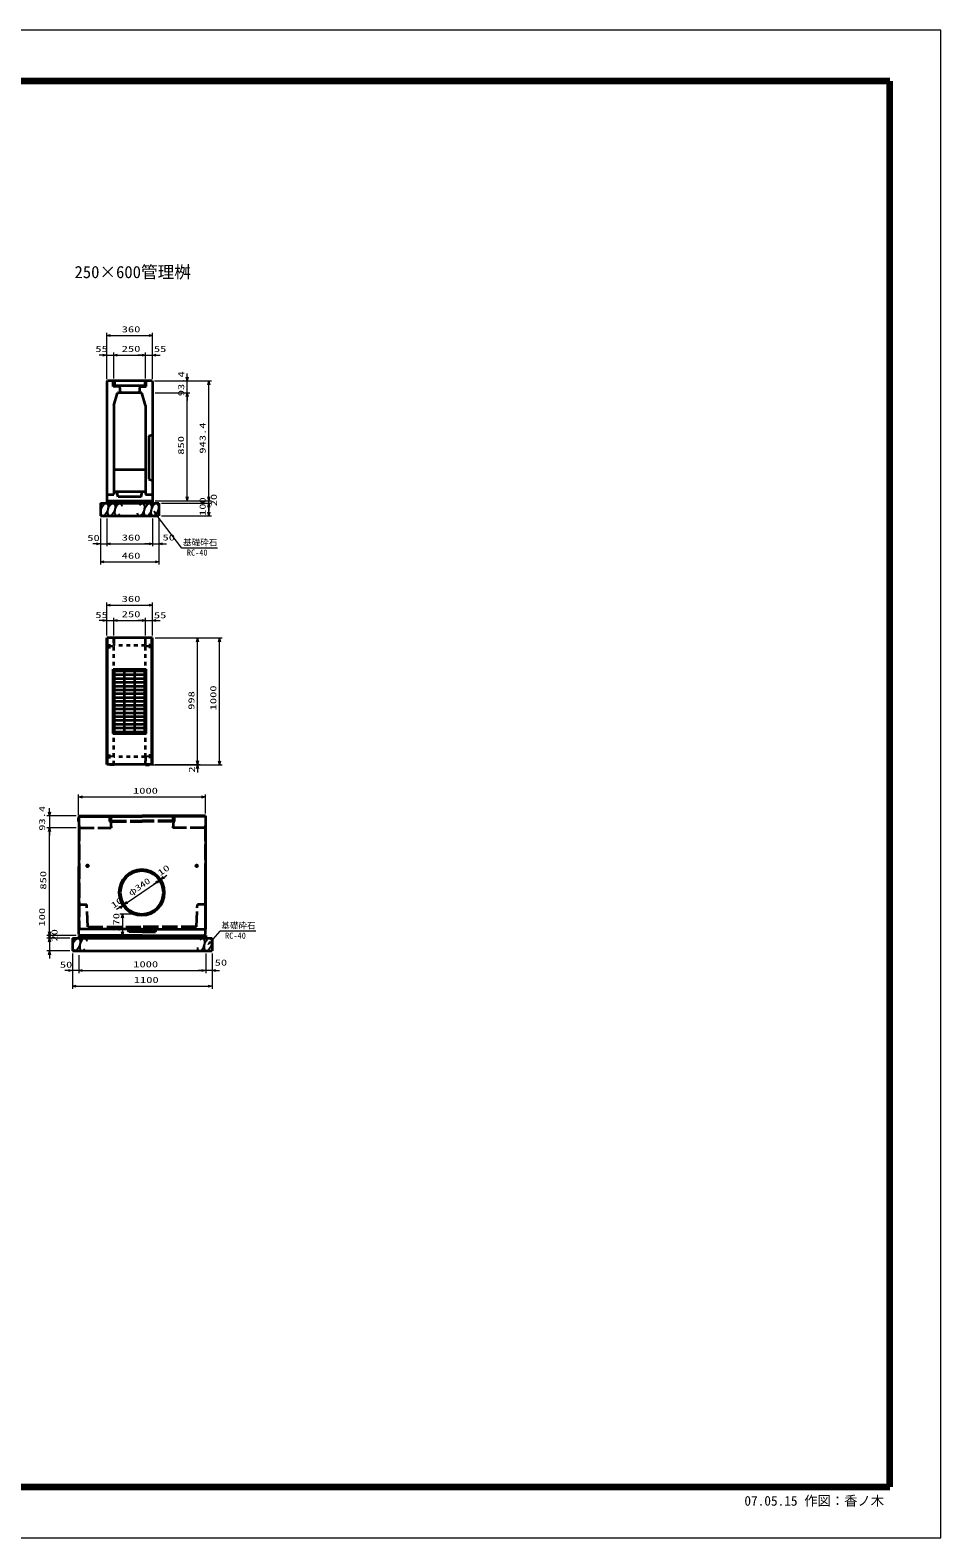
# Model space of a CAD drawing. Units: millimetres on the paper. Extents: x 0 to 841, y 0 to 594.
# Drawn here: x 482 to 841, y 0 to 594 of the extents above; entities that cross this region are included whole.
import ezdxf
from ezdxf.enums import TextEntityAlignment as Align

# ---------------------------------------------------------------- set-up
doc = ezdxf.new("R2010")
doc.units = ezdxf.units.MM
for name, pattern in [('DASHED', [7.5, 6, -1.5]), ('USER2', [18.5, 12, -1.5, 3.5, -1.5]), ('USER3', [3, 1.5, -1.5])]:
    doc.linetypes.add(name, pattern=pattern)
for name, color, linetype, lineweight in [('D-BMK（構造物基準線）', 2, 'USER2', 18), ('D-STR-DIM（寸法）', 7, 'Continuous', 13), ('D-STR-HTXT(基礎砕石-旗)', 7, 'Continuous', 13), ('D-STR-STRF(グリ)', 7, 'Continuous', 25), ('D-STR（構造物）', 1, 'Continuous', 35), ('D-TTL-LINE（区切線）', 7, 'Continuous', 18), ('D-TTL（外枠）', 2, 'Continuous', 140)]:
    doc.layers.add(name, color=color, linetype=linetype, lineweight=lineweight)
doc.layers.add('D-STR-DIM（寸法）2', color=7, linetype='Continuous')
doc.layers.add('D-STR-TXT(文字)', color=7, linetype='Continuous')
doc.styles.add('ＭＳ ゴシック', font='')
doc.styles.get('ＭＳ ゴシック').set_extended_font_data('MS Gothic')

# ---------------------------------------------------------------- blocks, each defined once
blk = doc.blocks.new('_Open30')
at = {"color": 7, "linetype": 'Continuous', "lineweight": 13}
for p, q in [((-1, 0.2679), (0, 0)), ((0, 0), (-1, -0.2679)), ((0, 0), (-1, 0))]:
    blk.add_line(p, q, dxfattribs=at)

msp = doc.modelspace()

# ---------------------------------------------------------------- linework, layer by layer
at = {"layer": 'D-BMK（構造物基準線）'}
for p, q in [((511.861, 351.3), (514.711, 351.3)), ((530.785, 351.3), (527.936, 351.3)), ((511.861, 307.9), (514.711, 307.9)), ((530.785, 307.9), (527.936, 307.9))]:
    msp.add_line(p, q, dxfattribs=at)
at = {"layer": 'D-STR-DIM（寸法）'}
for p, q in [((512.323, 466.481), (512.323, 474.689)), ((513.823, 473.689), (528.823, 473.689)), ((530.323, 466.999), (530.323, 474.689)), ((510.823, 465.999), (509.323, 465.999)), ((512.323, 456.535), (512.323, 466.999)), ((512.323, 465.999), (515.073, 465.999)), ((515.073, 456.73), (515.073, 466.999)), ((515.073, 456.73), (515.073, 466.999)), ((516.573, 465.999), (518.073, 465.999)), ((516.573, 465.999), (526.073, 465.999)), ((526.073, 465.999), (524.573, 465.999)), ((527.573, 456.73), (527.573, 466.999)), ((527.573, 456.73), (527.573, 466.999)), ((527.573, 465.999), (530.323, 465.999)), ((530.323, 456.535), (530.323, 466.999)), ((531.823, 465.999), (533.323, 465.999)), ((544.028, 457.281), (544.028, 458.781)), ((531.073, 455.781), (553.526, 455.781)), ((531.073, 455.781), (545.028, 455.781)), ((544.028, 451.111), (544.028, 455.781)), ((552.526, 410.111), (552.526, 454.281)), ((531.323, 451.111), (545.028, 451.111)), ((531.323, 451.111), (545.028, 451.111)), ((544.028, 410.111), (544.028, 449.611)), ((544.028, 449.611), (544.028, 448.111)), ((552.526, 410.111), (552.526, 411.611)), ((531.323, 408.611), (553.526, 408.611)), ((531.323, 408.611), (545.028, 408.611)), ((531.323, 408.611), (553.526, 408.611)), ((533.823, 407.611), (553.526, 407.611)), ((533.823, 407.611), (553.526, 407.611)), ((552.526, 407.611), (552.526, 408.611)), ((552.526, 404.111), (552.526, 406.111)), ((552.526, 406.111), (552.526, 404.611)), ((509.823, 401.611), (509.823, 390.643)), ((509.823, 400.611), (509.823, 383.486)), ((512.323, 401.611), (512.323, 390.643)), ((512.323, 400.611), (512.323, 390.643)), ((530.323, 401.611), (530.323, 390.643)), ((530.323, 400.611), (530.323, 390.643)), ((532.823, 401.611), (532.823, 390.643)), ((532.823, 400.611), (532.823, 383.486)), ((533.823, 402.611), (553.526, 402.611)), ((508.323, 391.643), (506.823, 391.643)), ((509.823, 391.643), (512.323, 391.643)), ((513.823, 391.643), (515.323, 391.643)), ((513.823, 391.643), (528.823, 391.643)), ((528.823, 391.643), (527.323, 391.643)), ((530.323, 391.643), (532.823, 391.643)), ((534.323, 391.643), (535.823, 391.643)), ((511.323, 384.486), (531.323, 384.486)), ((512.323, 362.447), (512.323, 368.497)), ((530.323, 362.477), (530.323, 368.497)), ((512.323, 355.55), (512.323, 362.447)), ((513.823, 367.497), (528.823, 367.497)), ((515.073, 355.602), (515.073, 362.447)), ((515.073, 355.55), (515.073, 362.447)), ((527.573, 355.55), (527.573, 362.447)), ((527.573, 355.587), (527.573, 362.447)), ((530.323, 355.52), (530.323, 362.447)), ((510.823, 361.447), (509.323, 361.447)), ((512.323, 361.447), (515.073, 361.447)), ((516.573, 361.447), (518.073, 361.447)), ((516.573, 361.447), (526.073, 361.447)), ((526.073, 361.447), (524.573, 361.447)), ((527.573, 361.447), (530.323, 361.447)), ((531.823, 361.447), (533.323, 361.447)), ((531.323, 354.55), (549.112, 354.55)), ((548.112, 306.15), (548.112, 353.05)), ((549.112, 354.55), (557.752, 354.55)), ((556.752, 306.05), (556.752, 353.05)), ((530.073, 304.55), (549.112, 304.55)), ((531.323, 304.65), (549.112, 304.65)), ((531.323, 304.65), (549.112, 304.65)), ((546.675, 304.55), (557.752, 304.55)), ((548.112, 306.15), (548.112, 307.65)), ((548.112, 304.65), (548.112, 304.55)), ((548.112, 303.05), (548.112, 301.55)), ((501.188, 284.665), (501.188, 292.885)), ((502.688, 291.885), (549.688, 291.885)), ((551.188, 285.427), (551.188, 292.885)), ((489.706, 285.927), (489.706, 287.427)), ((500.288, 284.427), (488.706, 284.427)), ((500.288, 279.757), (488.706, 279.757)), ((500.288, 279.757), (488.706, 279.757)), ((489.706, 284.427), (489.706, 279.757)), ((489.706, 278.257), (489.706, 276.757)), ((489.706, 238.757), (489.706, 278.257)), ((520.337, 250.31), (531.898, 258.206)), ((531.898, 258.206), (530.659, 257.36)), ((533.137, 259.052), (533.55, 259.333)), ((534.788, 260.179), (536.027, 261.025)), ((520.337, 250.31), (521.575, 251.156)), ((517.446, 248.337), (516.208, 247.491)), ((525.117, 245.758), (517.519, 245.758)), ((518.519, 244.258), (518.519, 238.757)), ((519.098, 249.465), (518.685, 249.183)), ((489.706, 238.757), (489.706, 240.257)), ((489.706, 237.757), (489.706, 239.257)), ((497.788, 237.257), (488.706, 237.257)), ((500.288, 237.257), (488.706, 237.257)), ((497.788, 236.257), (488.706, 236.257)), ((497.788, 236.257), (488.706, 236.257)), ((489.706, 237.257), (489.706, 236.257)), ((489.706, 236.257), (489.706, 231.257)), ((489.706, 234.757), (489.706, 233.257)), ((525.238, 237.257), (517.519, 237.257)), ((497.788, 231.257), (488.706, 231.257)), ((489.706, 229.757), (489.706, 228.257)), ((498.788, 230.257), (498.788, 222.524)), ((498.788, 230.257), (498.788, 216.337)), ((501.288, 229.509), (501.288, 222.524)), ((501.288, 228.509), (501.288, 222.524)), ((501.288, 228.509), (501.288, 222.524)), ((551.288, 230.257), (551.288, 222.524)), ((551.288, 230.257), (551.288, 222.524)), ((553.788, 230.257), (553.788, 222.524)), ((553.788, 230.257), (553.788, 216.337)), ((497.288, 223.524), (495.788, 223.524)), ((501.288, 223.524), (498.788, 223.524)), ((501.288, 223.524), (498.788, 223.524)), ((502.788, 223.524), (504.288, 223.524)), ((502.788, 223.524), (504.288, 223.524)), ((502.788, 223.524), (549.788, 223.524)), ((549.788, 223.524), (548.288, 223.524)), ((553.788, 223.524), (551.288, 223.524)), ((555.288, 223.524), (556.788, 223.524)), ((500.288, 217.337), (552.288, 217.337))]:
    msp.add_line(p, q, dxfattribs=at)
at = {"layer": 'D-STR-HTXT(基礎砕石-旗)'}
for points in [[(555.945, 389.914), (541.841, 389.914), (531.837, 403.24)], [(571.016, 238.968), (556.912, 238.968), (553.215, 234.849)]]:
    msp.add_lwpolyline(points, dxfattribs=at)
at = {"layer": 'D-STR-STRF(グリ)'}
for centre, major_axis in [((511.418, 405.134), (0.79, 2.421)), ((514.139, 405.134), (0.79, 2.421)), ((528.527, 405.053), (-0.771, -2.427)), ((531.249, 405.075), (-0.771, -2.427)), ((500.364, 233.78), (0.79, 2.421)), ((552.213, 233.733), (-0.79, -2.421))]:
    msp.add_ellipse(centre, major_axis=major_axis, ratio=0.5139, dxfattribs=at)
for centre, major_axis, start_param, end_param in [((516.88, 405.134), (0.79, 2.421), 5.3575563, 10.3750652), ((525.787, 405.031), (-0.771, -2.427), 5.3575563, 10.3750652), ((503.104, 233.78), (0.79, 2.421), 5.3575563, 10.3750652), ((549.472, 233.733), (0.79, 2.421), 2.2159636, 7.2334726)]:
    msp.add_ellipse(centre, major_axis=major_axis, ratio=0.5139, start_param=start_param, end_param=end_param, dxfattribs=at)
at = {"layer": 'D-STR（構造物）'}
for p, q in [((512.323, 455.535), (512.574, 455.781)), ((512.323, 455.535), (512.323, 407.611)), ((530.073, 455.781), (512.574, 455.781)), ((514.823, 453.581), (514.823, 455.781)), ((517.323, 453.581), (514.823, 453.581)), ((515.123, 453.881), (515.123, 455.781)), ((517.323, 453.881), (515.123, 453.881)), ((515.323, 455.781), (515.323, 453.881)), ((527.323, 453.881), (515.323, 453.881)), ((517.323, 453.581), (517.323, 453.881)), ((517.373, 453.881), (517.573, 451.111)), ((525.273, 453.881), (525.073, 451.111)), ((525.323, 453.881), (527.523, 453.881)), ((525.323, 453.581), (525.323, 453.881)), ((525.323, 453.581), (527.823, 453.581)), ((527.323, 455.781), (527.323, 453.881)), ((527.523, 453.881), (527.523, 455.781)), ((527.823, 453.581), (527.823, 455.781)), ((530.073, 455.781), (530.323, 455.536)), ((530.323, 455.536), (530.323, 407.611)), ((515.073, 446.111), (516.573, 451.111)), ((515.073, 446.111), (515.073, 411.111)), ((526.073, 451.111), (516.573, 451.111)), ((527.573, 446.111), (526.073, 451.111)), ((527.573, 446.111), (527.573, 411.111)), ((528.823, 434.111), (530.323, 434.611)), ((528.823, 434.111), (528.823, 417.111)), ((515.123, 420.861), (527.523, 420.861)), ((515.123, 420.861), (515.123, 411.111)), ((527.523, 420.861), (527.523, 411.111)), ((528.823, 417.111), (530.323, 416.611)), ((512.323, 411.111), (515.123, 411.111)), ((527.523, 412.111), (515.123, 412.111)), ((516.823, 410.111), (516.323, 412.111)), ((525.823, 410.111), (516.823, 410.111)), ((525.823, 410.111), (526.323, 412.111)), ((527.523, 411.111), (530.323, 411.111)), ((509.823, 407.611), (532.823, 407.611)), ((509.823, 407.611), (509.823, 402.611)), ((512.323, 408.611), (530.323, 408.611)), ((532.823, 407.611), (532.823, 402.611)), ((509.823, 402.611), (532.823, 402.611)), ((512.323, 304.65), (512.323, 354.55)), ((530.323, 354.55), (512.323, 354.55)), ((512.573, 304.65), (512.573, 354.55)), ((515.123, 354.55), (515.123, 351.55)), ((530.073, 304.65), (530.073, 354.55)), ((530.323, 304.65), (530.323, 354.55)), ((514.823, 316.9), (514.823, 342.3)), ((514.823, 342.3), (527.823, 342.3)), ((515.323, 317.6), (515.323, 341.6)), ((515.323, 341.6), (527.323, 341.6)), ((515.323, 340.1), (527.323, 340.1)), ((515.323, 338.6), (527.323, 338.6)), ((519.323, 317.6), (519.323, 341.6)), ((523.323, 317.6), (523.323, 341.6)), ((527.323, 317.6), (527.323, 341.6)), ((527.823, 316.9), (527.823, 342.3)), ((515.323, 337.1), (527.323, 337.1)), ((515.323, 335.6), (527.323, 335.6)), ((515.323, 334.1), (527.323, 334.1)), ((515.323, 332.6), (527.323, 332.6)), ((515.323, 331.1), (527.323, 331.1)), ((515.323, 329.6), (527.323, 329.6)), ((515.323, 328.1), (527.323, 328.1)), ((515.323, 326.6), (527.323, 326.6)), ((515.323, 325.1), (527.323, 325.1)), ((515.323, 323.6), (527.323, 323.6)), ((515.323, 322.1), (527.323, 322.1)), ((514.823, 316.9), (527.823, 316.9)), ((515.323, 320.6), (527.323, 320.6)), ((515.323, 319.1), (527.323, 319.1)), ((515.323, 317.6), (527.323, 317.6)), ((530.323, 304.65), (512.323, 304.65)), ((513.573, 304.55), (513.473, 304.65)), ((515.073, 304.55), (513.573, 304.55)), ((515.073, 304.55), (515.173, 304.65)), ((527.573, 304.55), (527.473, 304.65)), ((527.573, 304.55), (529.073, 304.55)), ((529.073, 304.55), (529.173, 304.65)), ((501.188, 283.665), (501.288, 283.765)), ((501.188, 282.165), (501.188, 283.665)), ((501.188, 282.165), (501.288, 282.065)), ((501.288, 284.427), (501.288, 239.757)), ((501.288, 284.427), (526.238, 284.427)), ((501.288, 284.177), (526.238, 284.177)), ((551.188, 284.427), (526.238, 284.427)), ((551.188, 284.177), (526.238, 284.177)), ((551.188, 284.427), (551.188, 239.757)), ((501.288, 237.757), (501.288, 264.507)), ((504.288, 264.752), (505.188, 264.752)), ((504.738, 265.202), (504.738, 264.302)), ((548.188, 264.752), (547.288, 264.752)), ((547.738, 265.202), (547.738, 264.302)), ((551.188, 237.757), (551.188, 264.507)), ((526.238, 239.757), (501.288, 239.757)), ((501.288, 237.757), (501.788, 237.257)), ((526.238, 239.757), (551.188, 239.757)), ((551.188, 237.757), (550.688, 237.257)), ((498.788, 236.257), (553.788, 236.257)), ((498.788, 236.257), (498.788, 231.257)), ((498.788, 236.257), (553.788, 236.257)), ((501.288, 237.257), (501.288, 236.257)), ((501.288, 237.257), (551.288, 237.257)), ((526.238, 237.257), (501.788, 237.257)), ((526.238, 237.257), (550.688, 237.257)), ((551.288, 237.257), (551.288, 236.257)), ((553.788, 236.257), (553.788, 231.257)), ((498.788, 231.257), (553.788, 231.257))]:
    msp.add_line(p, q, dxfattribs=at)
at = {"layer": 'D-STR（構造物）', "linetype": 'USER3'}
for p, q in [((512.323, 351.65), (514.323, 351.65)), ((512.323, 350.95), (514.323, 350.95)), ((514.323, 350.95), (514.323, 351.65)), ((515.073, 304.65), (515.073, 354.55)), ((527.523, 351.55), (515.123, 351.55)), ((527.523, 351.55), (527.523, 354.55)), ((527.573, 304.65), (527.573, 354.55)), ((530.323, 351.65), (528.323, 351.65)), ((528.323, 350.95), (528.323, 351.65)), ((530.323, 350.95), (528.323, 350.95)), ((512.323, 308.25), (514.323, 308.25)), ((512.323, 307.55), (514.323, 307.55)), ((514.323, 308.25), (514.323, 307.55)), ((515.123, 304.65), (515.123, 307.65)), ((527.523, 307.65), (515.123, 307.65)), ((527.523, 307.65), (527.523, 304.65)), ((530.323, 308.25), (528.323, 308.25)), ((528.323, 308.25), (528.323, 307.55)), ((530.323, 307.55), (528.323, 307.55))]:
    msp.add_line(p, q, dxfattribs=at)
at = {"layer": 'D-STR（構造物）', "linetype": 'DASHED'}
for p, q in [((501.288, 280.757), (501.438, 280.627)), ((501.288, 279.757), (514.088, 279.757)), ((501.438, 280.627), (501.438, 239.757)), ((513.538, 282.227), (513.538, 284.427)), ((513.538, 282.227), (513.838, 282.227)), ((513.838, 282.227), (513.838, 284.427)), ((513.838, 282.227), (514.088, 279.757)), ((514.038, 282.227), (514.038, 284.427)), ((514.038, 282.527), (526.238, 282.527)), ((514.038, 282.227), (526.238, 282.227)), ((538.438, 282.527), (526.238, 282.527)), ((538.438, 282.227), (526.238, 282.227)), ((538.638, 282.227), (538.388, 279.757)), ((551.188, 279.757), (538.388, 279.757)), ((538.438, 282.227), (538.438, 284.427)), ((538.638, 282.227), (538.638, 284.427)), ((538.938, 282.227), (538.638, 282.227)), ((538.938, 282.227), (538.938, 284.427)), ((551.188, 280.757), (551.038, 280.627)), ((551.038, 280.627), (551.038, 239.757)), ((501.288, 249.507), (504.47, 249.507)), ((504.788, 240.757), (504.47, 249.507)), ((547.688, 240.757), (548.007, 249.507)), ((551.188, 249.507), (548.007, 249.507)), ((504.788, 240.757), (526.238, 240.757)), ((520.988, 238.757), (520.488, 240.757)), ((526.238, 238.757), (520.988, 238.757)), ((547.688, 240.757), (526.238, 240.757)), ((526.238, 238.757), (531.488, 238.757)), ((531.488, 238.757), (531.988, 240.757))]:
    msp.add_line(p, q, dxfattribs=at)
at = {"layer": 'D-STR（構造物）'}
for centre, radius in [((504.738, 264.752), 0.35), ((504.738, 264.752), 0.3), ((547.738, 264.752), 0.35), ((547.738, 264.752), 0.3)]:
    msp.add_circle(centre, radius, dxfattribs=at)
for radius, start, end in [(9, 90, 270), (8.5, 90, 270), (9, 270, 90), (8.5, 270, 90)]:
    msp.add_arc((526.117, 254.258), radius, start, end, dxfattribs=at)
at = {"layer": 'D-TTL-LINE（区切線）'}
for p, q in [((841, 594), (0, 594)), ((841, 0), (841, 594)), ((0, 0), (841, 0))]:
    msp.add_line(p, q, dxfattribs=at)
at = {"layer": 'D-TTL（外枠）'}
for p, q in [((820.9, 573.9), (20.1, 573.9)), ((820.9, 20.1), (820.9, 573.9)), ((20.1, 20.1), (820.9, 20.1))]:
    msp.add_line(p, q, dxfattribs=at)

# ---------------------------------------------------------------- block references
at = {"layer": 'D-STR-DIM（寸法）', "xscale": 1.5, "yscale": 1.5}
for p, rotation in [((512.323, 473.689), 180), ((515.073, 465.999), 180), ((515.073, 465.999), 180), ((530.323, 465.999), 180), ((544.028, 455.781), 270), ((552.526, 455.781), 90), ((544.028, 451.111), 90), ((544.028, 451.111), 90), ((544.028, 408.611), 270), ((552.526, 408.611), 270), ((552.526, 408.611), 270), ((552.526, 407.611), 90), ((552.526, 407.611), 90), ((552.526, 402.611), 270), ((512.323, 391.643), 180), ((512.323, 391.643), 180), ((532.823, 391.643), 180), ((509.823, 384.486), 180), ((512.323, 367.497), 180), ((515.073, 361.447), 180), ((515.073, 361.447), 180), ((530.323, 361.447), 180), ((548.112, 354.55), 90), ((556.752, 354.55), 90), ((548.112, 304.65), 270), ((548.112, 304.65), 270), ((548.112, 304.55), 90), ((556.752, 304.55), 270), ((501.188, 291.885), 180), ((489.706, 284.427), 270), ((489.706, 279.757), 90), ((489.706, 279.757), 90), ((533.137, 259.052), 34.32855), ((533.137, 259.052), 34.32855), ((533.55, 259.333), 214.32855), ((518.685, 249.183), 34.32855), ((519.098, 249.465), 214.32855), ((519.098, 249.465), 214.32855), ((518.519, 245.758), 90), ((489.706, 237.257), 270), ((489.706, 237.257), 270), ((489.706, 236.257), 270), ((518.519, 237.257), 270), ((489.706, 236.257), 90), ((489.706, 231.257), 90), ((501.288, 223.524), 180), ((501.288, 223.524), 180), ((501.288, 223.524), 180), ((553.788, 223.524), 180), ((498.788, 217.337), 180)]:
    msp.add_blockref('_Open30', p, dxfattribs=dict(at, rotation=rotation))
for p in [(530.323, 473.689), (512.323, 465.999), (527.573, 465.999), (527.573, 465.999), (509.823, 391.643), (530.323, 391.643), (530.323, 391.643), (532.823, 384.486), (530.323, 367.497), (512.323, 361.447), (527.573, 361.447), (527.573, 361.447), (551.188, 291.885), (498.788, 223.524), (551.288, 223.524), (551.288, 223.524), (553.788, 217.337)]:
    msp.add_blockref('_Open30', p, dxfattribs=at)
at = {"layer": 'D-STR-HTXT(基礎砕石-旗)', "xscale": 1.5, "yscale": 1.5}
for p, rotation in [((530.937, 404.439), 126.89552), ((552.213, 233.733), 228.09044)]:
    msp.add_blockref('_Open30', p, dxfattribs=dict(at, rotation=rotation))

# ---------------------------------------------------------------- texts
at = {"layer": 'D-STR-DIM（寸法）', "style": 'ＭＳ ゴシック', "width": 1.5}
for s, p in [('360', (518.198, 474.227)), ('55', (507.804, 466.46)), ('250', (518.198, 466.536)), ('55', (530.888, 466.46)), ('50', (504.625, 392.011)), ('360', (518.198, 392.181)), ('50', (534.275, 392.218)), ('460', (518.198, 385.024)), ('360', (518.198, 368.035)), ('55', (507.804, 361.665)), ('250', (518.198, 361.985)), ('55', (530.888, 361.571)), ('1000', (522.647, 292.422)), ('50', (493.825, 223.889)), ('1000', (522.747, 224.062)), ('50', (554.84, 224.714)), ('1100', (522.955, 217.874))]:
    msp.add_text(s, height=2.405, dxfattribs=at).set_placement(p, align=Align.BOTTOM_LEFT)
at = {"layer": 'D-STR-DIM（寸法）', "style": 'ＭＳ ゴシック'}
for s, rotation, width, p in [('93.4', 90, 1.5, (543.537, 449.777)), ('850', 90, 1.5, (543.49, 426.736)), ('943.4', 90, 1.5, (551.988, 427.161)), ('20', 90, 1.5, (556.44, 406.392)), ('100', 90, 1.5, (551.988, 402.611)), ('998', 90, 1.5, (547.574, 326.225)), ('1000', 90, 1.5, (556.214, 326.009)), ('2', 90, 1.5, (547.75, 301.462)), ('93.4', 90, 1.5, (488.736, 278.564)), ('850', 90, 1.5, (489.169, 255.382)), ('10', 34.329, 1.5, (533.748, 260.075)), ('φ340', 34.329, 1.3, (522.201, 252.235)), ('10', 34.329, 1.5, (515.336, 247.253)), ('100', 90, 1.5, (488.719, 240.845)), ('170', 90, 1.5, (517.981, 238.799)), ('20', 90, 1.5, (493.607, 234.925))]:
    msp.add_text(s, height=2.405, rotation=rotation, dxfattribs=dict(at, width=width)).set_placement(p, align=Align.BOTTOM_LEFT)
at = {"layer": 'D-STR-DIM（寸法）2', "style": 'ＭＳ ゴシック'}
msp.add_text('07.05.15 作図：香ノ木', height=3.848, dxfattribs=at).set_placement((763.581, 11.507), align=Align.BOTTOM_LEFT)
at = {"layer": 'D-STR-HTXT(基礎砕石-旗)', "style": 'ＭＳ ゴシック'}
for s, p in [('基礎砕石', (542.377, 390.248)), ('RC-40', (543.865, 386.263)), ('基礎砕石', (557.447, 239.303)), ('RC-40', (558.935, 235.317))]:
    msp.add_text(s, height=2.405, dxfattribs=at).set_placement(p, align=Align.BOTTOM_LEFT)
at = {"layer": 'D-STR-TXT(文字)', "style": 'ＭＳ ゴシック'}
msp.add_text('250×600管理桝', height=4.811, dxfattribs=at).set_placement((499.605, 494.854), align=Align.BOTTOM_LEFT)

doc.saveas('drawing.dxf')
